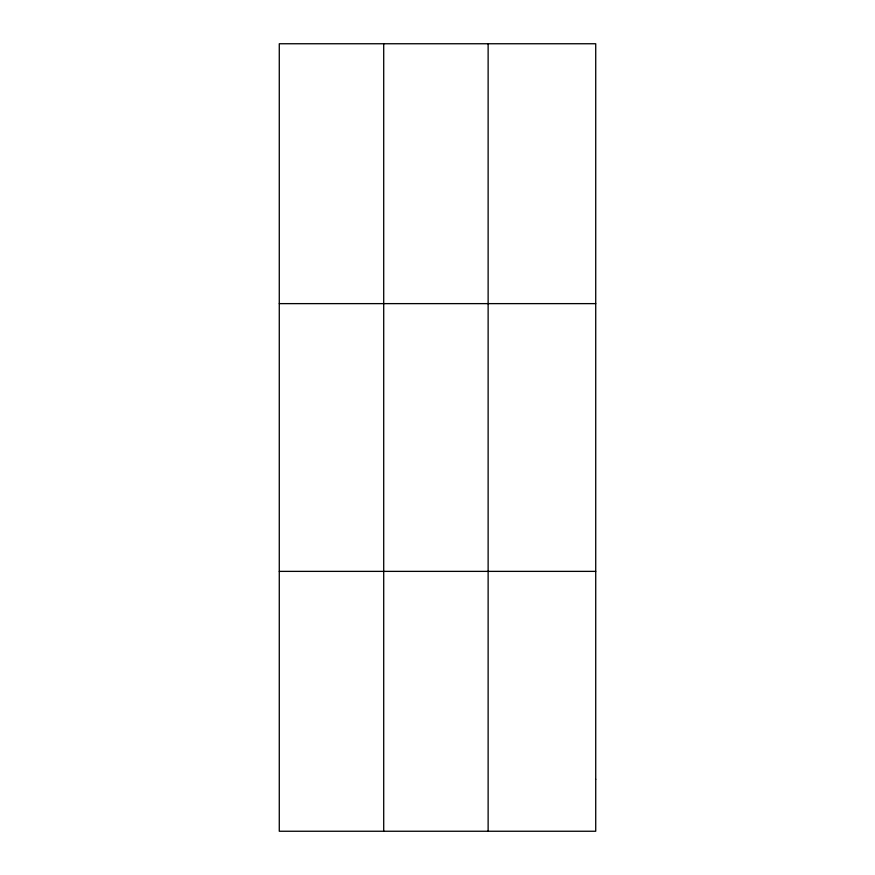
<?xml version="1.0" encoding="UTF-8"?>
<svg xmlns="http://www.w3.org/2000/svg" width="875" height="875" viewBox="0 0 875 875"><rect width="100%" height="100%" fill="white"/><g stroke="black" fill="none" stroke-linecap="round" stroke-linejoin="round"><path stroke-width="1.31" d="M383.709 43.75L383.709 831.25M488.13 43.75L488.13 831.25M279.278 303.625L595.722 303.625M279.278 571.375L595.722 571.375M595.722 779.275L595.722 831.25L279.278 831.25L279.278 43.75L595.722 43.75L595.722 779.275"/></g></svg>
